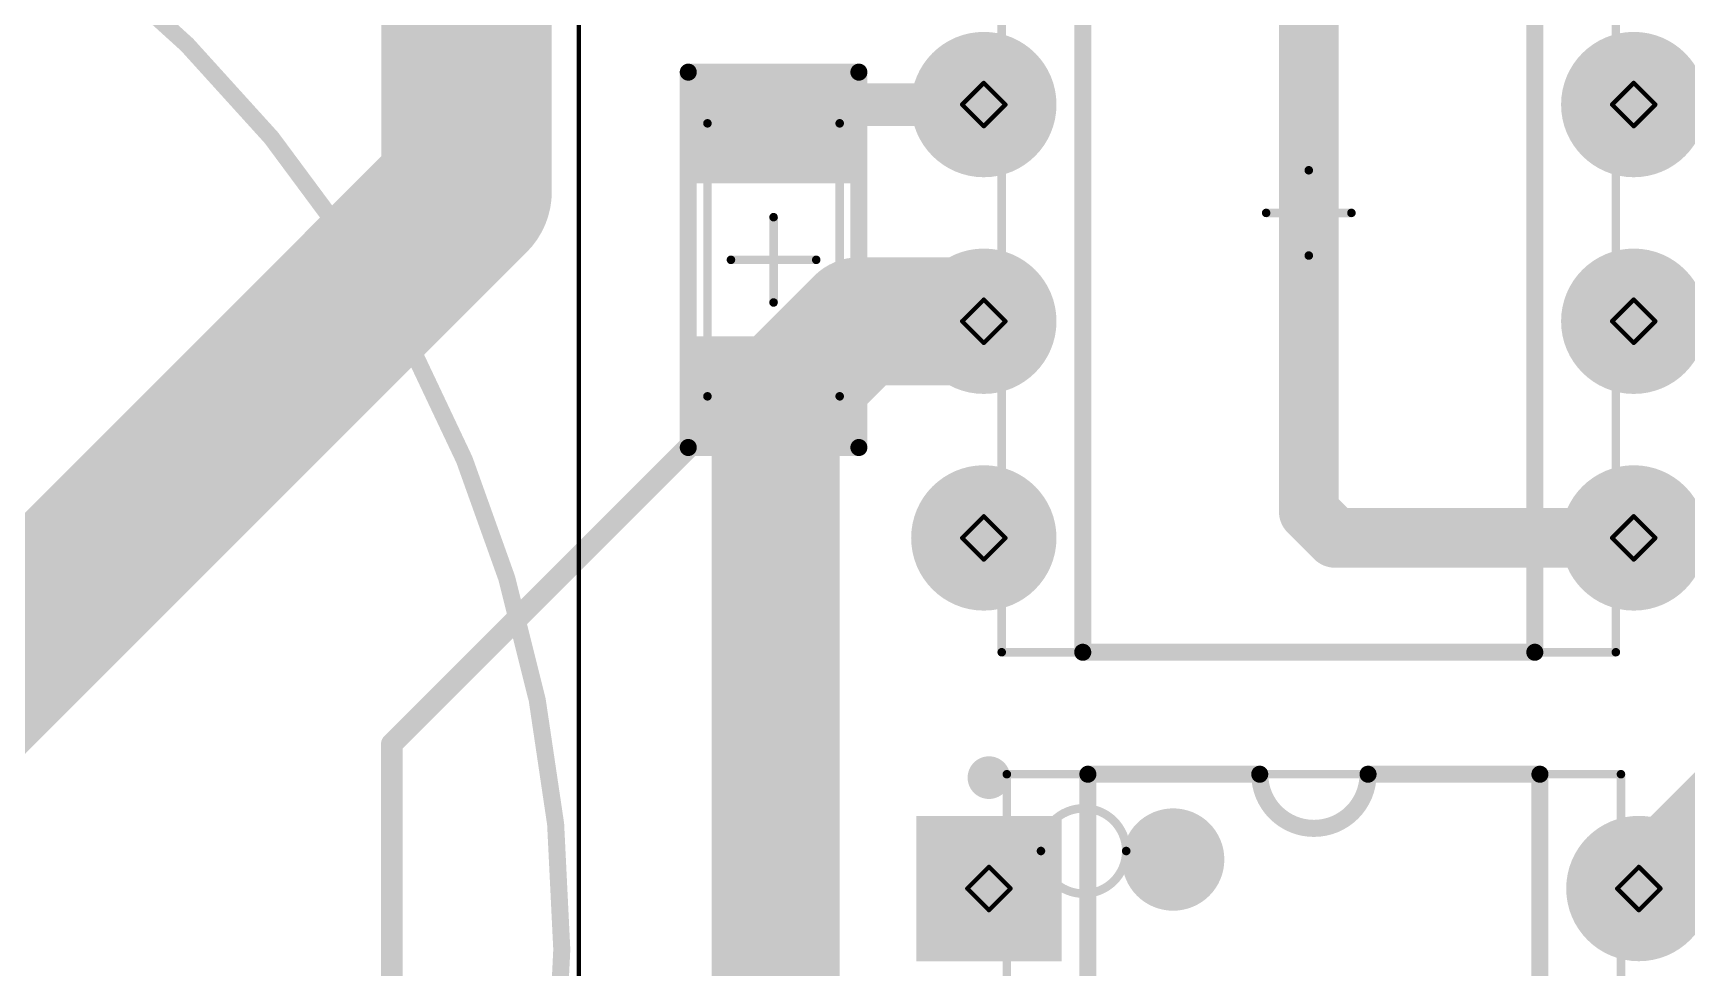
# Model space of a CAD drawing. Header units: millimetres. Extents: x 3219 to 51106, y -14166 to 2063.
# Drawn here: x 5592.27 to 5611.66, y 1807.26 to 1818.22 of the extents above; entities that cross this region are included whole.
import ezdxf

# ---------------------------------------------------------------- set-up
doc = ezdxf.new("R2010")
doc.units = ezdxf.units.MM
doc.layers.get('0').update_dxf_attribs({"lineweight": 53})
for name, color, linetype in [('Bottom Layer', 5, 'Continuous'), ('Bottom Solder', 6, 'Continuous'), ('Drill Drawing', 1, 'Continuous'), ('Mechanical 13', 56, 'Continuous'), ('Mechanical 15', 56, 'Continuous'), ('Multi-Layer', 9, 'Continuous'), ('Top Layer', 1, 'Continuous'), ('Top Overlay', 2, 'Continuous'), ('Top Paste', 8, 'Continuous'), ('Top Solder', 216, 'Continuous')]:
    doc.layers.add(name, color=color, linetype=linetype)

# ---------------------------------------------------------------- blocks, each defined once
blk = doc.blocks.new('1206_64')
at = {"layer": 'Top Layer'}
for points in [[(-2, -0.8), (-2, 0.8), (-1, 0.8), (-1, -0.8)], [(1, -0.8), (1, 0.8), (2, 0.8), (2, -0.8)]]:
    blk.add_hatch(color=1, dxfattribs=at).paths.add_polyline_path(points)
at = {"layer": 'Top Paste'}
for points in [[(-2, -0.8), (-2, 0.8), (-1, 0.8), (-1, -0.8)], [(1, -0.8), (1, 0.8), (2, 0.8), (2, -0.8)]]:
    blk.add_hatch(color=8, dxfattribs=at).paths.add_polyline_path(points)
at = {"layer": 'Top Solder'}
for points in [[(-2.102, -0.902), (-2.102, 0.902), (-0.898, 0.902), (-0.898, -0.902)], [(0.898, -0.902), (0.898, 0.902), (2.102, 0.902), (2.102, -0.902)]]:
    blk.add_hatch(color=216, dxfattribs=at).paths.add_polyline_path(points)
at = {"layer": 'Mechanical 13'}
for points in [[(-1.6, 0.775, 0.1, 0.1, 0), (-1.6, -0.775, 0.1, 0.1, 0)], [(-1.6, 0.775, 0.1, 0.1, 0), (1.6, 0.775, 0.1, 0.1, 0)], [(1.6, 0.775, 0.1, 0.1, 0), (1.6, -0.775, 0.1, 0.1, 0)], [(-1.6, -0.775, 0.1, 0.1, 0), (1.6, -0.775, 0.1, 0.1, 0)]]:
    blk.add_lwpolyline(points, format="xyseb", dxfattribs=at)
for points in [[(-1.625, 0.775, 0.05, 0.05, 1), (-1.575, 0.775, 0.05, 0.05, 1)], [(-1.625, 0.775, 0.05, 0.05, 1), (-1.575, 0.775, 0.05, 0.05, 1)], [(1.575, 0.775, 0.05, 0.05, 1), (1.625, 0.775, 0.05, 0.05, 1)], [(1.575, 0.775, 0.05, 0.05, 1), (1.625, 0.775, 0.05, 0.05, 1)], [(-1.625, -0.775, 0.05, 0.05, 1), (-1.575, -0.775, 0.05, 0.05, 1)], [(-1.625, -0.775, 0.05, 0.05, 1), (-1.575, -0.775, 0.05, 0.05, 1)], [(1.575, -0.775, 0.05, 0.05, 1), (1.625, -0.775, 0.05, 0.05, 1)], [(1.575, -0.775, 0.05, 0.05, 1), (1.625, -0.775, 0.05, 0.05, 1)]]:
    blk.add_lwpolyline(points, format="xyseb", close=True, dxfattribs=at)
at = {"layer": 'Mechanical 15'}
for points in [[(-2.2, 1, 0.1, 0.1, 0), (2.2, 1, 0.1, 0.1, 0)], [(-2.2, 1, 0.1, 0.1, 0), (-2.2, -1, 0.1, 0.1, 0)], [(2.2, 1, 0.1, 0.1, 0), (2.2, -1, 0.1, 0.1, 0)], [(0, 0.5, 0.1, 0.1, 0), (0, -0.5, 0.1, 0.1, 0)], [(-0.5, 0, 0.1, 0.1, 0), (0.5, 0, 0.1, 0.1, 0)], [(2.2, -1, 0.1, 0.1, 0), (-2.2, -1, 0.1, 0.1, 0)]]:
    blk.add_lwpolyline(points, format="xyseb", dxfattribs=at)
for points in [[(-2.225, 1, 0.05, 0.05, 1), (-2.175, 1, 0.05, 0.05, 1)], [(-2.225, 1, 0.05, 0.05, 1), (-2.175, 1, 0.05, 0.05, 1)], [(2.175, 1, 0.05, 0.05, 1), (2.225, 1, 0.05, 0.05, 1)], [(2.175, 1, 0.05, 0.05, 1), (2.225, 1, 0.05, 0.05, 1)], [(-0.025, 0.5, 0.05, 0.05, 1), (0.025, 0.5, 0.05, 0.05, 1)], [(-0.525, 0, 0.05, 0.05, 1), (-0.475, 0, 0.05, 0.05, 1)], [(0.475, 0, 0.05, 0.05, 1), (0.525, 0, 0.05, 0.05, 1)], [(-0.025, -0.5, 0.05, 0.05, 1), (0.025, -0.5, 0.05, 0.05, 1)], [(-2.225, -1, 0.05, 0.05, 1), (-2.175, -1, 0.05, 0.05, 1)], [(-2.225, -1, 0.05, 0.05, 1), (-2.175, -1, 0.05, 0.05, 1)], [(2.175, -1, 0.05, 0.05, 1), (2.225, -1, 0.05, 0.05, 1)], [(2.175, -1, 0.05, 0.05, 1), (2.225, -1, 0.05, 0.05, 1)]]:
    blk.add_lwpolyline(points, format="xyseb", close=True, dxfattribs=at)
at = {"layer": 'Top Overlay'}
for points in [[(-2.2, 1, 0.2, 0.2, 0), (-2.2, -1, 0.2, 0.2, 0)], [(-2.2, 1, 0.2, 0.2, 0), (2.2, 1, 0.2, 0.2, 0)], [(2.2, 1, 0.2, 0.2, 0), (2.2, -1, 0.2, 0.2, 0)], [(2.2, -1, 0.2, 0.2, 0), (-2.2, -1, 0.2, 0.2, 0)]]:
    blk.add_lwpolyline(points, format="xyseb", dxfattribs=at)
for points in [[(-2.25, 1, 0.1, 0.1, 1), (-2.15, 1, 0.1, 0.1, 1)], [(-2.25, 1, 0.1, 0.1, 1), (-2.15, 1, 0.1, 0.1, 1)], [(2.15, 1, 0.1, 0.1, 1), (2.25, 1, 0.1, 0.1, 1)], [(2.15, 1, 0.1, 0.1, 1), (2.25, 1, 0.1, 0.1, 1)], [(-2.25, -1, 0.1, 0.1, 1), (-2.15, -1, 0.1, 0.1, 1)], [(-2.25, -1, 0.1, 0.1, 1), (-2.15, -1, 0.1, 0.1, 1)], [(2.15, -1, 0.1, 0.1, 1), (2.25, -1, 0.1, 0.1, 1)], [(2.15, -1, 0.1, 0.1, 1), (2.25, -1, 0.1, 0.1, 1)]]:
    blk.add_lwpolyline(points, format="xyseb", close=True, dxfattribs=at)
blk = doc.blocks.new('8_DIP_80')
at = {"layer": 'Bottom Layer'}
blk.add_hatch(color=5, dxfattribs=at).paths.add_polyline_path([(-4.56, 4.56), (-3.06, 4.56), (-3.06, 3.06), (-4.56, 3.06)])
h = blk.add_hatch(color=5, dxfattribs=at)
edge = h.paths.add_edge_path()
edge.add_arc((3.81, 3.81), 0.75, 0, 360)
h = blk.add_hatch(color=5, dxfattribs=at)
edge = h.paths.add_edge_path()
edge.add_arc((-3.81, 1.27), 0.75, 0, 360)
h = blk.add_hatch(color=5, dxfattribs=at)
edge = h.paths.add_edge_path()
edge.add_arc((3.81, 1.27), 0.75, 0, 360)
h = blk.add_hatch(color=5, dxfattribs=at)
edge = h.paths.add_edge_path()
edge.add_arc((-3.81, -1.27), 0.75, 0, 360)
h = blk.add_hatch(color=5, dxfattribs=at)
edge = h.paths.add_edge_path()
edge.add_arc((3.81, -1.27), 0.75, 0, 360)
h = blk.add_hatch(color=5, dxfattribs=at)
edge = h.paths.add_edge_path()
edge.add_arc((-3.81, -3.81), 0.75, 0, 360)
h = blk.add_hatch(color=5, dxfattribs=at)
edge = h.paths.add_edge_path()
edge.add_arc((3.81, -3.81), 0.75, 0, 360)
at = {"layer": 'Bottom Solder'}
blk.add_hatch(color=6, dxfattribs=at).paths.add_polyline_path([(-4.662, 4.662), (-2.958, 4.662), (-2.958, 2.958), (-4.662, 2.958)])
h = blk.add_hatch(color=6, dxfattribs=at)
edge = h.paths.add_edge_path()
edge.add_arc((3.81, 3.81), 0.852, 0, 360)
h = blk.add_hatch(color=6, dxfattribs=at)
edge = h.paths.add_edge_path()
edge.add_arc((-3.81, 1.27), 0.852, 0, 360)
h = blk.add_hatch(color=6, dxfattribs=at)
edge = h.paths.add_edge_path()
edge.add_arc((3.81, 1.27), 0.852, 0, 360)
h = blk.add_hatch(color=6, dxfattribs=at)
edge = h.paths.add_edge_path()
edge.add_arc((-3.81, -1.27), 0.852, 0, 360)
h = blk.add_hatch(color=6, dxfattribs=at)
edge = h.paths.add_edge_path()
edge.add_arc((3.81, -1.27), 0.852, 0, 360)
h = blk.add_hatch(color=6, dxfattribs=at)
edge = h.paths.add_edge_path()
edge.add_arc((-3.81, -3.81), 0.852, 0, 360)
h = blk.add_hatch(color=6, dxfattribs=at)
edge = h.paths.add_edge_path()
edge.add_arc((3.81, -3.81), 0.852, 0, 360)
at = {"layer": 'Multi-Layer'}
blk.add_hatch(color=9, dxfattribs=at).paths.add_polyline_path([(-4.56, 4.56), (-3.06, 4.56), (-3.06, 3.06), (-4.56, 3.06)])
h = blk.add_hatch(color=9, dxfattribs=at)
edge = h.paths.add_edge_path()
edge.add_arc((3.81, 3.81), 0.75, 0, 360)
h = blk.add_hatch(color=9, dxfattribs=at)
edge = h.paths.add_edge_path()
edge.add_arc((-3.81, 1.27), 0.75, 0, 360)
h = blk.add_hatch(color=9, dxfattribs=at)
edge = h.paths.add_edge_path()
edge.add_arc((3.81, 1.27), 0.75, 0, 360)
h = blk.add_hatch(color=9, dxfattribs=at)
edge = h.paths.add_edge_path()
edge.add_arc((-3.81, -1.27), 0.75, 0, 360)
h = blk.add_hatch(color=9, dxfattribs=at)
edge = h.paths.add_edge_path()
edge.add_arc((3.81, -1.27), 0.75, 0, 360)
h = blk.add_hatch(color=9, dxfattribs=at)
edge = h.paths.add_edge_path()
edge.add_arc((-3.81, -3.81), 0.75, 0, 360)
h = blk.add_hatch(color=9, dxfattribs=at)
edge = h.paths.add_edge_path()
edge.add_arc((3.81, -3.81), 0.75, 0, 360)
at = {"layer": 'Top Layer'}
blk.add_hatch(color=1, dxfattribs=at).paths.add_polyline_path([(-4.56, 4.56), (-3.06, 4.56), (-3.06, 3.06), (-4.56, 3.06)])
h = blk.add_hatch(color=1, dxfattribs=at)
edge = h.paths.add_edge_path()
edge.add_arc((3.81, 3.81), 0.75, 0, 360)
h = blk.add_hatch(color=1, dxfattribs=at)
edge = h.paths.add_edge_path()
edge.add_arc((-3.81, 1.27), 0.75, 0, 360)
h = blk.add_hatch(color=1, dxfattribs=at)
edge = h.paths.add_edge_path()
edge.add_arc((3.81, 1.27), 0.75, 0, 360)
h = blk.add_hatch(color=1, dxfattribs=at)
edge = h.paths.add_edge_path()
edge.add_arc((-3.81, -1.27), 0.75, 0, 360)
h = blk.add_hatch(color=1, dxfattribs=at)
edge = h.paths.add_edge_path()
edge.add_arc((3.81, -1.27), 0.75, 0, 360)
h = blk.add_hatch(color=1, dxfattribs=at)
edge = h.paths.add_edge_path()
edge.add_arc((-3.81, -3.81), 0.75, 0, 360)
h = blk.add_hatch(color=1, dxfattribs=at)
edge = h.paths.add_edge_path()
edge.add_arc((3.81, -3.81), 0.75, 0, 360)
at = {"layer": 'Top Solder'}
blk.add_hatch(color=216, dxfattribs=at).paths.add_polyline_path([(-4.662, 4.662), (-2.958, 4.662), (-2.958, 2.958), (-4.662, 2.958)])
h = blk.add_hatch(color=216, dxfattribs=at)
edge = h.paths.add_edge_path()
edge.add_arc((3.81, 3.81), 0.852, 0, 360)
h = blk.add_hatch(color=216, dxfattribs=at)
edge = h.paths.add_edge_path()
edge.add_arc((-3.81, 1.27), 0.852, 0, 360)
h = blk.add_hatch(color=216, dxfattribs=at)
edge = h.paths.add_edge_path()
edge.add_arc((3.81, 1.27), 0.852, 0, 360)
h = blk.add_hatch(color=216, dxfattribs=at)
edge = h.paths.add_edge_path()
edge.add_arc((-3.81, -1.27), 0.852, 0, 360)
h = blk.add_hatch(color=216, dxfattribs=at)
edge = h.paths.add_edge_path()
edge.add_arc((3.81, -1.27), 0.852, 0, 360)
h = blk.add_hatch(color=216, dxfattribs=at)
edge = h.paths.add_edge_path()
edge.add_arc((-3.81, -3.81), 0.852, 0, 360)
h = blk.add_hatch(color=216, dxfattribs=at)
edge = h.paths.add_edge_path()
edge.add_arc((3.81, -3.81), 0.852, 0, 360)
at = {"layer": 'Mechanical 13'}
for points in [[(-3.6, 5.15, 0.1, 0.1, 0), (3.6, 5.15, 0.1, 0.1, 0)], [(-3.6, 5.15, 0.1, 0.1, 0), (-3.6, -5.15, 0.1, 0.1, 0)], [(3.6, -5.15, 0.1, 0.1, 0), (3.6, 5.15, 0.1, 0.1, 0)], [(-3.6, -5.15, 0.1, 0.1, 0), (3.6, -5.15, 0.1, 0.1, 0)]]:
    blk.add_lwpolyline(points, format="xyseb", dxfattribs=at)
for points in [[(-3.625, 5.15, 0.05, 0.05, 1), (-3.575, 5.15, 0.05, 0.05, 1)], [(-3.625, 5.15, 0.05, 0.05, 1), (-3.575, 5.15, 0.05, 0.05, 1)], [(3.575, 5.15, 0.05, 0.05, 1), (3.625, 5.15, 0.05, 0.05, 1)], [(3.575, 5.15, 0.05, 0.05, 1), (3.625, 5.15, 0.05, 0.05, 1)], [(-2.2, 4.25, 0.1, 0.1, 1), (-3.2, 4.25, 0.1, 0.1, 1)], [(-3.225, 4.25, 0.05, 0.05, 1), (-3.175, 4.25, 0.05, 0.05, 1)], [(-2.225, 4.25, 0.05, 0.05, 1), (-2.175, 4.25, 0.05, 0.05, 1)], [(-3.625, -5.15, 0.05, 0.05, 1), (-3.575, -5.15, 0.05, 0.05, 1)], [(-3.625, -5.15, 0.05, 0.05, 1), (-3.575, -5.15, 0.05, 0.05, 1)], [(3.575, -5.15, 0.05, 0.05, 1), (3.625, -5.15, 0.05, 0.05, 1)], [(3.575, -5.15, 0.05, 0.05, 1), (3.625, -5.15, 0.05, 0.05, 1)]]:
    blk.add_lwpolyline(points, format="xyseb", close=True, dxfattribs=at)
at = {"layer": 'Mechanical 15'}
for points in [[(0, 0.5, 0.1, 0.1, 0), (0, -0.5, 0.1, 0.1, 0)], [(-0.5, 0, 0.1, 0.1, 0), (0.5, 0, 0.1, 0.1, 0)]]:
    blk.add_lwpolyline(points, format="xyseb", dxfattribs=at)
for points in [[(-0.025, 0.5, 0.05, 0.05, 1), (0.025, 0.5, 0.05, 0.05, 1)], [(-0.525, 0, 0.05, 0.05, 1), (-0.475, 0, 0.05, 0.05, 1)], [(0.475, 0, 0.05, 0.05, 1), (0.525, 0, 0.05, 0.05, 1)], [(-0.025, -0.5, 0.05, 0.05, 1), (0.025, -0.5, 0.05, 0.05, 1)]]:
    blk.add_lwpolyline(points, format="xyseb", close=True, dxfattribs=at)
at = {"layer": 'Top Overlay'}
for points in [[(-3.685, 5.11, 0.25, 0.25, 1), (-3.935, 5.11, 0.25, 0.25, 1)], [(-2.7, 5.15, 0.1, 0.1, 1), (-2.6, 5.15, 0.1, 0.1, 1)], [(-2.7, 5.15, 0.1, 0.1, 1), (-2.6, 5.15, 0.1, 0.1, 1)], [(-0.685, 5.15, 0.1, 0.1, 1), (-0.585, 5.15, 0.1, 0.1, 1)], [(-0.685, 5.15, 0.1, 0.1, 1), (-0.585, 5.15, 0.1, 0.1, 1)], [(0.585, 5.15, 0.1, 0.1, 1), (0.685, 5.15, 0.1, 0.1, 1)], [(0.585, 5.15, 0.1, 0.1, 1), (0.685, 5.15, 0.1, 0.1, 1)], [(2.6, 5.15, 0.1, 0.1, 1), (2.7, 5.15, 0.1, 0.1, 1)], [(2.6, 5.15, 0.1, 0.1, 1), (2.7, 5.15, 0.1, 0.1, 1)], [(-3.997, 5.11, 0.125, 0.125, 1), (-3.872, 5.11, 0.125, 0.125, 1)], [(-3.747, 5.11, 0.125, 0.125, 1), (-3.622, 5.11, 0.125, 0.125, 1)], [(-1.35, 4.15, 0.6, 0.6, 1), (-1.95, 4.15, 0.6, 0.6, 1)], [(-2.1, 4.15, 0.3, 0.3, 1), (-1.8, 4.15, 0.3, 0.3, 1)], [(-1.5, 4.15, 0.3, 0.3, 1), (-1.2, 4.15, 0.3, 0.3, 1)], [(-2.7, -5.15, 0.1, 0.1, 1), (-2.6, -5.15, 0.1, 0.1, 1)], [(-2.7, -5.15, 0.1, 0.1, 1), (-2.6, -5.15, 0.1, 0.1, 1)], [(2.6, -5.15, 0.1, 0.1, 1), (2.7, -5.15, 0.1, 0.1, 1)], [(2.6, -5.15, 0.1, 0.1, 1), (2.7, -5.15, 0.1, 0.1, 1)]]:
    blk.add_lwpolyline(points, format="xyseb", close=True, dxfattribs=at)
for points in [[(-2.65, 5.15, 0.2, 0.2, 0), (-0.635, 5.15, 0.2, 0.2, 0)], [(-2.65, -5.15, 0.2, 0.2, 0), (-2.65, 5.15, 0.2, 0.2, 0)], [(0.635, 5.15, 0.2, 0.2, -1), (-0.635, 5.15, 0.2, 0.2, 0)], [(0.635, 5.15, 0.2, 0.2, 0), (2.65, 5.15, 0.2, 0.2, 0)], [(2.65, -5.15, 0.2, 0.2, 0), (2.65, 5.15, 0.2, 0.2, 0)], [(-2.65, -5.15, 0.2, 0.2, 0), (2.65, -5.15, 0.2, 0.2, 0)]]:
    blk.add_lwpolyline(points, format="xyseb", dxfattribs=at)
blk = doc.blocks.new('8_DIP_81')
at = {"layer": 'Bottom Layer'}
blk.add_hatch(color=5, dxfattribs=at).paths.add_polyline_path([(-4.56, 4.56), (-3.06, 4.56), (-3.06, 3.06), (-4.56, 3.06)])
h = blk.add_hatch(color=5, dxfattribs=at)
edge = h.paths.add_edge_path()
edge.add_arc((3.81, 3.81), 0.75, 0, 360)
h = blk.add_hatch(color=5, dxfattribs=at)
edge = h.paths.add_edge_path()
edge.add_arc((-3.81, 1.27), 0.75, 0, 360)
h = blk.add_hatch(color=5, dxfattribs=at)
edge = h.paths.add_edge_path()
edge.add_arc((3.81, 1.27), 0.75, 0, 360)
h = blk.add_hatch(color=5, dxfattribs=at)
edge = h.paths.add_edge_path()
edge.add_arc((-3.81, -1.27), 0.75, 0, 360)
h = blk.add_hatch(color=5, dxfattribs=at)
edge = h.paths.add_edge_path()
edge.add_arc((3.81, -1.27), 0.75, 0, 360)
h = blk.add_hatch(color=5, dxfattribs=at)
edge = h.paths.add_edge_path()
edge.add_arc((-3.81, -3.81), 0.75, 0, 360)
h = blk.add_hatch(color=5, dxfattribs=at)
edge = h.paths.add_edge_path()
edge.add_arc((3.81, -3.81), 0.75, 0, 360)
at = {"layer": 'Bottom Solder'}
blk.add_hatch(color=6, dxfattribs=at).paths.add_polyline_path([(-4.662, 4.662), (-2.958, 4.662), (-2.958, 2.958), (-4.662, 2.958)])
h = blk.add_hatch(color=6, dxfattribs=at)
edge = h.paths.add_edge_path()
edge.add_arc((3.81, 3.81), 0.852, 0, 360)
h = blk.add_hatch(color=6, dxfattribs=at)
edge = h.paths.add_edge_path()
edge.add_arc((-3.81, 1.27), 0.852, 0, 360)
h = blk.add_hatch(color=6, dxfattribs=at)
edge = h.paths.add_edge_path()
edge.add_arc((3.81, 1.27), 0.852, 0, 360)
h = blk.add_hatch(color=6, dxfattribs=at)
edge = h.paths.add_edge_path()
edge.add_arc((-3.81, -1.27), 0.852, 0, 360)
h = blk.add_hatch(color=6, dxfattribs=at)
edge = h.paths.add_edge_path()
edge.add_arc((3.81, -1.27), 0.852, 0, 360)
h = blk.add_hatch(color=6, dxfattribs=at)
edge = h.paths.add_edge_path()
edge.add_arc((-3.81, -3.81), 0.852, 0, 360)
h = blk.add_hatch(color=6, dxfattribs=at)
edge = h.paths.add_edge_path()
edge.add_arc((3.81, -3.81), 0.852, 0, 360)
at = {"layer": 'Multi-Layer'}
blk.add_hatch(color=9, dxfattribs=at).paths.add_polyline_path([(-4.56, 4.56), (-3.06, 4.56), (-3.06, 3.06), (-4.56, 3.06)])
h = blk.add_hatch(color=9, dxfattribs=at)
edge = h.paths.add_edge_path()
edge.add_arc((3.81, 3.81), 0.75, 0, 360)
h = blk.add_hatch(color=9, dxfattribs=at)
edge = h.paths.add_edge_path()
edge.add_arc((-3.81, 1.27), 0.75, 0, 360)
h = blk.add_hatch(color=9, dxfattribs=at)
edge = h.paths.add_edge_path()
edge.add_arc((3.81, 1.27), 0.75, 0, 360)
h = blk.add_hatch(color=9, dxfattribs=at)
edge = h.paths.add_edge_path()
edge.add_arc((-3.81, -1.27), 0.75, 0, 360)
h = blk.add_hatch(color=9, dxfattribs=at)
edge = h.paths.add_edge_path()
edge.add_arc((3.81, -1.27), 0.75, 0, 360)
h = blk.add_hatch(color=9, dxfattribs=at)
edge = h.paths.add_edge_path()
edge.add_arc((-3.81, -3.81), 0.75, 0, 360)
h = blk.add_hatch(color=9, dxfattribs=at)
edge = h.paths.add_edge_path()
edge.add_arc((3.81, -3.81), 0.75, 0, 360)
at = {"layer": 'Top Layer'}
blk.add_hatch(color=1, dxfattribs=at).paths.add_polyline_path([(-4.56, 4.56), (-3.06, 4.56), (-3.06, 3.06), (-4.56, 3.06)])
h = blk.add_hatch(color=1, dxfattribs=at)
edge = h.paths.add_edge_path()
edge.add_arc((3.81, 3.81), 0.75, 0, 360)
h = blk.add_hatch(color=1, dxfattribs=at)
edge = h.paths.add_edge_path()
edge.add_arc((-3.81, 1.27), 0.75, 0, 360)
h = blk.add_hatch(color=1, dxfattribs=at)
edge = h.paths.add_edge_path()
edge.add_arc((3.81, 1.27), 0.75, 0, 360)
h = blk.add_hatch(color=1, dxfattribs=at)
edge = h.paths.add_edge_path()
edge.add_arc((-3.81, -1.27), 0.75, 0, 360)
h = blk.add_hatch(color=1, dxfattribs=at)
edge = h.paths.add_edge_path()
edge.add_arc((3.81, -1.27), 0.75, 0, 360)
h = blk.add_hatch(color=1, dxfattribs=at)
edge = h.paths.add_edge_path()
edge.add_arc((-3.81, -3.81), 0.75, 0, 360)
h = blk.add_hatch(color=1, dxfattribs=at)
edge = h.paths.add_edge_path()
edge.add_arc((3.81, -3.81), 0.75, 0, 360)
at = {"layer": 'Top Solder'}
blk.add_hatch(color=216, dxfattribs=at).paths.add_polyline_path([(-4.662, 4.662), (-2.958, 4.662), (-2.958, 2.958), (-4.662, 2.958)])
h = blk.add_hatch(color=216, dxfattribs=at)
edge = h.paths.add_edge_path()
edge.add_arc((3.81, 3.81), 0.852, 0, 360)
h = blk.add_hatch(color=216, dxfattribs=at)
edge = h.paths.add_edge_path()
edge.add_arc((-3.81, 1.27), 0.852, 0, 360)
h = blk.add_hatch(color=216, dxfattribs=at)
edge = h.paths.add_edge_path()
edge.add_arc((3.81, 1.27), 0.852, 0, 360)
h = blk.add_hatch(color=216, dxfattribs=at)
edge = h.paths.add_edge_path()
edge.add_arc((-3.81, -1.27), 0.852, 0, 360)
h = blk.add_hatch(color=216, dxfattribs=at)
edge = h.paths.add_edge_path()
edge.add_arc((3.81, -1.27), 0.852, 0, 360)
h = blk.add_hatch(color=216, dxfattribs=at)
edge = h.paths.add_edge_path()
edge.add_arc((-3.81, -3.81), 0.852, 0, 360)
h = blk.add_hatch(color=216, dxfattribs=at)
edge = h.paths.add_edge_path()
edge.add_arc((3.81, -3.81), 0.852, 0, 360)
at = {"layer": 'Mechanical 13'}
for points in [[(-3.6, -5.15, 0.1, 0.1, 0), (-3.6, 5.15, 0.1, 0.1, 0)], [(-3.6, 5.15, 0.1, 0.1, 0), (3.6, 5.15, 0.1, 0.1, 0)], [(3.6, -5.15, 0.1, 0.1, 0), (3.6, 5.15, 0.1, 0.1, 0)], [(-3.6, -5.15, 0.1, 0.1, 0), (3.6, -5.15, 0.1, 0.1, 0)]]:
    blk.add_lwpolyline(points, format="xyseb", dxfattribs=at)
for points in [[(-3.625, 5.15, 0.05, 0.05, 1), (-3.575, 5.15, 0.05, 0.05, 1)], [(-3.625, 5.15, 0.05, 0.05, 1), (-3.575, 5.15, 0.05, 0.05, 1)], [(3.575, 5.15, 0.05, 0.05, 1), (3.625, 5.15, 0.05, 0.05, 1)], [(3.575, 5.15, 0.05, 0.05, 1), (3.625, 5.15, 0.05, 0.05, 1)], [(-2.2, 4.25, 0.1, 0.1, 1), (-3.2, 4.25, 0.1, 0.1, 1)], [(-3.225, 4.25, 0.05, 0.05, 1), (-3.175, 4.25, 0.05, 0.05, 1)], [(-2.225, 4.25, 0.05, 0.05, 1), (-2.175, 4.25, 0.05, 0.05, 1)], [(-3.625, -5.15, 0.05, 0.05, 1), (-3.575, -5.15, 0.05, 0.05, 1)], [(-3.625, -5.15, 0.05, 0.05, 1), (-3.575, -5.15, 0.05, 0.05, 1)], [(3.575, -5.15, 0.05, 0.05, 1), (3.625, -5.15, 0.05, 0.05, 1)], [(3.575, -5.15, 0.05, 0.05, 1), (3.625, -5.15, 0.05, 0.05, 1)]]:
    blk.add_lwpolyline(points, format="xyseb", close=True, dxfattribs=at)
at = {"layer": 'Mechanical 15'}
for points in [[(0, -0.5, 0.1, 0.1, 0), (0, 0.5, 0.1, 0.1, 0)], [(-0.5, 0, 0.1, 0.1, 0), (0.5, 0, 0.1, 0.1, 0)]]:
    blk.add_lwpolyline(points, format="xyseb", dxfattribs=at)
for points in [[(-0.025, 0.5, 0.05, 0.05, 1), (0.025, 0.5, 0.05, 0.05, 1)], [(-0.525, 0, 0.05, 0.05, 1), (-0.475, 0, 0.05, 0.05, 1)], [(0.475, 0, 0.05, 0.05, 1), (0.525, 0, 0.05, 0.05, 1)], [(-0.025, -0.5, 0.05, 0.05, 1), (0.025, -0.5, 0.05, 0.05, 1)]]:
    blk.add_lwpolyline(points, format="xyseb", close=True, dxfattribs=at)
at = {"layer": 'Top Overlay'}
for points in [[(-3.685, 5.11, 0.25, 0.25, 1), (-3.935, 5.11, 0.25, 0.25, 1)], [(-2.7, 5.15, 0.1, 0.1, 1), (-2.6, 5.15, 0.1, 0.1, 1)], [(-2.7, 5.15, 0.1, 0.1, 1), (-2.6, 5.15, 0.1, 0.1, 1)], [(-0.685, 5.15, 0.1, 0.1, 1), (-0.585, 5.15, 0.1, 0.1, 1)], [(-0.685, 5.15, 0.1, 0.1, 1), (-0.585, 5.15, 0.1, 0.1, 1)], [(0.585, 5.15, 0.1, 0.1, 1), (0.685, 5.15, 0.1, 0.1, 1)], [(0.585, 5.15, 0.1, 0.1, 1), (0.685, 5.15, 0.1, 0.1, 1)], [(2.6, 5.15, 0.1, 0.1, 1), (2.7, 5.15, 0.1, 0.1, 1)], [(2.6, 5.15, 0.1, 0.1, 1), (2.7, 5.15, 0.1, 0.1, 1)], [(-3.998, 5.11, 0.125, 0.125, 1), (-3.873, 5.11, 0.125, 0.125, 1)], [(-3.747, 5.11, 0.125, 0.125, 1), (-3.622, 5.11, 0.125, 0.125, 1)], [(-1.35, 4.15, 0.6, 0.6, 1), (-1.95, 4.15, 0.6, 0.6, 1)], [(-2.1, 4.15, 0.3, 0.3, 1), (-1.8, 4.15, 0.3, 0.3, 1)], [(-1.5, 4.15, 0.3, 0.3, 1), (-1.2, 4.15, 0.3, 0.3, 1)], [(-2.7, -5.15, 0.1, 0.1, 1), (-2.6, -5.15, 0.1, 0.1, 1)], [(-2.7, -5.15, 0.1, 0.1, 1), (-2.6, -5.15, 0.1, 0.1, 1)], [(2.6, -5.15, 0.1, 0.1, 1), (2.7, -5.15, 0.1, 0.1, 1)], [(2.6, -5.15, 0.1, 0.1, 1), (2.7, -5.15, 0.1, 0.1, 1)]]:
    blk.add_lwpolyline(points, format="xyseb", close=True, dxfattribs=at)
for points in [[(-2.65, -5.15, 0.2, 0.2, 0), (-2.65, 5.15, 0.2, 0.2, 0)], [(-2.65, 5.15, 0.2, 0.2, 0), (-0.635, 5.15, 0.2, 0.2, 0)], [(0.635, 5.15, 0.2, 0.2, -1), (-0.635, 5.15, 0.2, 0.2, 0)], [(0.635, 5.15, 0.2, 0.2, 0), (2.65, 5.15, 0.2, 0.2, 0)], [(2.65, -5.15, 0.2, 0.2, 0), (2.65, 5.15, 0.2, 0.2, 0)], [(-2.65, -5.15, 0.2, 0.2, 0), (2.65, -5.15, 0.2, 0.2, 0)]]:
    blk.add_lwpolyline(points, format="xyseb", dxfattribs=at)
blk = doc.blocks.new('CAP_TH_ALUM_ELEC_D30_00___S10_00___H30_00___122')
at = {"layer": 'Mechanical 13'}
blk.add_lwpolyline([(15, 0, 0.1, 0.1, 1), (-15, 0, 0.1, 0.1, 1)], format="xyseb", close=True, dxfattribs=at)
at = {"layer": 'Mechanical 15'}
blk.add_lwpolyline([(-15.2, -15.2, 0.05, 0.05, 0), (15.2, -15.2, 0.05, 0.05, 0)], format="xyseb", dxfattribs=at)
at = {"layer": 'Top Overlay'}
blk.add_lwpolyline([(15, 0, 0.2, 0.2, 1), (-15, 0, 0.2, 0.2, 1)], format="xyseb", close=True, dxfattribs=at)

msp = doc.modelspace()

# ---------------------------------------------------------------- linework, layer by layer
at = {"layer": 'Bottom Layer'}
for points in [[(5597.354, 1816.356, 2, 2, 0), (5597.354, 1824.679, 2, 2, 0)], [(5583.471, 1802.473, 2, 2, 0), (5597.354, 1816.356, 2, 2, 0)], [(5600.979, 1813.858, 1.5, 1.5, 0), (5601.959, 1814.838, 1.5, 1.5, 0)], [(5601.959, 1814.838, 1.5, 1.5, 0), (5603.419, 1814.838, 1.5, 1.5, 0)], [(5600.979, 1803.987, 1.5, 1.5, 0), (5600.979, 1813.858, 1.5, 1.5, 0)], [(5611.099, 1808.188, 1, 1, 0), (5614.769, 1811.858, 1, 1, 0)]]:
    msp.add_lwpolyline(points, format="xyseb", dxfattribs=at)
for points in [[(5596.854, 1816.356, 1, 1, 1), (5597.854, 1816.356, 1, 1, 1)], [(5596.854, 1816.356, 1, 1, 1), (5597.854, 1816.356, 1, 1, 1)], [(5601.584, 1814.838, 0.75, 0.75, 1), (5602.334, 1814.838, 0.75, 0.75, 1)], [(5601.584, 1814.838, 0.75, 0.75, 1), (5602.334, 1814.838, 0.75, 0.75, 1)], [(5603.044, 1814.838, 0.75, 0.75, 1), (5603.794, 1814.838, 0.75, 0.75, 1)], [(5600.604, 1813.858, 0.75, 0.75, 1), (5601.354, 1813.858, 0.75, 0.75, 1)], [(5600.604, 1813.858, 0.75, 0.75, 1), (5601.354, 1813.858, 0.75, 0.75, 1)], [(5610.849, 1808.188, 0.5, 0.5, 1), (5611.349, 1808.188, 0.5, 0.5, 1)]]:
    msp.add_lwpolyline(points, format="xyseb", close=True, dxfattribs=at)
at = {"layer": 'Drill Drawing'}
for points in [[(5603.165, 1817.378, 0.0508, 0.0508, 0), (5603.419, 1817.632, 0.0508, 0.0508, 0)], [(5603.419, 1817.632, 0.0508, 0.0508, 0), (5603.673, 1817.378, 0.0508, 0.0508, 0)], [(5610.785, 1817.378, 0.0508, 0.0508, 0), (5611.039, 1817.632, 0.0508, 0.0508, 0)], [(5611.039, 1817.632, 0.0508, 0.0508, 0), (5611.293, 1817.378, 0.0508, 0.0508, 0)], [(5603.165, 1817.378, 0.0508, 0.0508, 0), (5603.419, 1817.124, 0.0508, 0.0508, 0)], [(5603.419, 1817.124, 0.0508, 0.0508, 0), (5603.673, 1817.378, 0.0508, 0.0508, 0)], [(5610.785, 1817.378, 0.0508, 0.0508, 0), (5611.039, 1817.124, 0.0508, 0.0508, 0)], [(5611.039, 1817.124, 0.0508, 0.0508, 0), (5611.293, 1817.378, 0.0508, 0.0508, 0)], [(5603.165, 1814.838, 0.0508, 0.0508, 0), (5603.419, 1815.092, 0.0508, 0.0508, 0)], [(5603.419, 1815.092, 0.0508, 0.0508, 0), (5603.673, 1814.838, 0.0508, 0.0508, 0)], [(5610.785, 1814.838, 0.0508, 0.0508, 0), (5611.039, 1815.092, 0.0508, 0.0508, 0)], [(5611.039, 1815.092, 0.0508, 0.0508, 0), (5611.293, 1814.838, 0.0508, 0.0508, 0)], [(5603.165, 1814.838, 0.0508, 0.0508, 0), (5603.419, 1814.584, 0.0508, 0.0508, 0)], [(5603.419, 1814.584, 0.0508, 0.0508, 0), (5603.673, 1814.838, 0.0508, 0.0508, 0)], [(5610.785, 1814.838, 0.0508, 0.0508, 0), (5611.039, 1814.584, 0.0508, 0.0508, 0)], [(5611.039, 1814.584, 0.0508, 0.0508, 0), (5611.293, 1814.838, 0.0508, 0.0508, 0)], [(5603.165, 1812.298, 0.0508, 0.0508, 0), (5603.419, 1812.552, 0.0508, 0.0508, 0)], [(5603.419, 1812.552, 0.0508, 0.0508, 0), (5603.673, 1812.298, 0.0508, 0.0508, 0)], [(5610.785, 1812.298, 0.0508, 0.0508, 0), (5611.039, 1812.552, 0.0508, 0.0508, 0)], [(5611.039, 1812.552, 0.0508, 0.0508, 0), (5611.293, 1812.298, 0.0508, 0.0508, 0)], [(5603.165, 1812.298, 0.0508, 0.0508, 0), (5603.419, 1812.044, 0.0508, 0.0508, 0)], [(5603.419, 1812.044, 0.0508, 0.0508, 0), (5603.673, 1812.298, 0.0508, 0.0508, 0)], [(5610.785, 1812.298, 0.0508, 0.0508, 0), (5611.039, 1812.044, 0.0508, 0.0508, 0)], [(5611.039, 1812.044, 0.0508, 0.0508, 0), (5611.293, 1812.298, 0.0508, 0.0508, 0)], [(5603.225, 1808.188, 0.0508, 0.0508, 0), (5603.479, 1808.442, 0.0508, 0.0508, 0)], [(5603.479, 1808.442, 0.0508, 0.0508, 0), (5603.733, 1808.188, 0.0508, 0.0508, 0)], [(5610.845, 1808.188, 0.0508, 0.0508, 0), (5611.099, 1808.442, 0.0508, 0.0508, 0)], [(5611.099, 1808.442, 0.0508, 0.0508, 0), (5611.353, 1808.188, 0.0508, 0.0508, 0)], [(5603.225, 1808.188, 0.0508, 0.0508, 0), (5603.479, 1807.934, 0.0508, 0.0508, 0)], [(5603.479, 1807.934, 0.0508, 0.0508, 0), (5603.733, 1808.188, 0.0508, 0.0508, 0)], [(5610.845, 1808.188, 0.0508, 0.0508, 0), (5611.099, 1807.934, 0.0508, 0.0508, 0)], [(5611.099, 1807.934, 0.0508, 0.0508, 0), (5611.353, 1808.188, 0.0508, 0.0508, 0)]]:
    msp.add_lwpolyline(points, format="xyseb", dxfattribs=at)
for points in [[(5603.406, 1817.632, 0.0254, 0.0254, 1), (5603.431, 1817.632, 0.0254, 0.0254, 1)], [(5603.406, 1817.632, 0.0254, 0.0254, 1), (5603.431, 1817.632, 0.0254, 0.0254, 1)], [(5611.026, 1817.632, 0.0254, 0.0254, 1), (5611.051, 1817.632, 0.0254, 0.0254, 1)], [(5611.026, 1817.632, 0.0254, 0.0254, 1), (5611.051, 1817.632, 0.0254, 0.0254, 1)], [(5603.152, 1817.378, 0.0254, 0.0254, 1), (5603.177, 1817.378, 0.0254, 0.0254, 1)], [(5603.152, 1817.378, 0.0254, 0.0254, 1), (5603.177, 1817.378, 0.0254, 0.0254, 1)], [(5603.66, 1817.378, 0.0254, 0.0254, 1), (5603.685, 1817.378, 0.0254, 0.0254, 1)], [(5603.66, 1817.378, 0.0254, 0.0254, 1), (5603.685, 1817.378, 0.0254, 0.0254, 1)], [(5610.772, 1817.378, 0.0254, 0.0254, 1), (5610.797, 1817.378, 0.0254, 0.0254, 1)], [(5610.772, 1817.378, 0.0254, 0.0254, 1), (5610.797, 1817.378, 0.0254, 0.0254, 1)], [(5611.28, 1817.378, 0.0254, 0.0254, 1), (5611.305, 1817.378, 0.0254, 0.0254, 1)], [(5611.28, 1817.378, 0.0254, 0.0254, 1), (5611.305, 1817.378, 0.0254, 0.0254, 1)], [(5603.406, 1817.124, 0.0254, 0.0254, 1), (5603.431, 1817.124, 0.0254, 0.0254, 1)], [(5603.406, 1817.124, 0.0254, 0.0254, 1), (5603.431, 1817.124, 0.0254, 0.0254, 1)], [(5611.026, 1817.124, 0.0254, 0.0254, 1), (5611.051, 1817.124, 0.0254, 0.0254, 1)], [(5611.026, 1817.124, 0.0254, 0.0254, 1), (5611.051, 1817.124, 0.0254, 0.0254, 1)], [(5603.406, 1815.092, 0.0254, 0.0254, 1), (5603.431, 1815.092, 0.0254, 0.0254, 1)], [(5603.406, 1815.092, 0.0254, 0.0254, 1), (5603.431, 1815.092, 0.0254, 0.0254, 1)], [(5611.026, 1815.092, 0.0254, 0.0254, 1), (5611.051, 1815.092, 0.0254, 0.0254, 1)], [(5611.026, 1815.092, 0.0254, 0.0254, 1), (5611.051, 1815.092, 0.0254, 0.0254, 1)], [(5603.152, 1814.838, 0.0254, 0.0254, 1), (5603.177, 1814.838, 0.0254, 0.0254, 1)], [(5603.152, 1814.838, 0.0254, 0.0254, 1), (5603.177, 1814.838, 0.0254, 0.0254, 1)], [(5603.66, 1814.838, 0.0254, 0.0254, 1), (5603.685, 1814.838, 0.0254, 0.0254, 1)], [(5603.66, 1814.838, 0.0254, 0.0254, 1), (5603.685, 1814.838, 0.0254, 0.0254, 1)], [(5610.772, 1814.838, 0.0254, 0.0254, 1), (5610.797, 1814.838, 0.0254, 0.0254, 1)], [(5610.772, 1814.838, 0.0254, 0.0254, 1), (5610.797, 1814.838, 0.0254, 0.0254, 1)], [(5611.28, 1814.838, 0.0254, 0.0254, 1), (5611.305, 1814.838, 0.0254, 0.0254, 1)], [(5611.28, 1814.838, 0.0254, 0.0254, 1), (5611.305, 1814.838, 0.0254, 0.0254, 1)], [(5603.406, 1814.584, 0.0254, 0.0254, 1), (5603.431, 1814.584, 0.0254, 0.0254, 1)], [(5603.406, 1814.584, 0.0254, 0.0254, 1), (5603.431, 1814.584, 0.0254, 0.0254, 1)], [(5611.026, 1814.584, 0.0254, 0.0254, 1), (5611.051, 1814.584, 0.0254, 0.0254, 1)], [(5611.026, 1814.584, 0.0254, 0.0254, 1), (5611.051, 1814.584, 0.0254, 0.0254, 1)], [(5603.406, 1812.552, 0.0254, 0.0254, 1), (5603.431, 1812.552, 0.0254, 0.0254, 1)], [(5603.406, 1812.552, 0.0254, 0.0254, 1), (5603.431, 1812.552, 0.0254, 0.0254, 1)], [(5611.026, 1812.552, 0.0254, 0.0254, 1), (5611.051, 1812.552, 0.0254, 0.0254, 1)], [(5611.026, 1812.552, 0.0254, 0.0254, 1), (5611.051, 1812.552, 0.0254, 0.0254, 1)], [(5603.152, 1812.298, 0.0254, 0.0254, 1), (5603.177, 1812.298, 0.0254, 0.0254, 1)], [(5603.152, 1812.298, 0.0254, 0.0254, 1), (5603.177, 1812.298, 0.0254, 0.0254, 1)], [(5603.66, 1812.298, 0.0254, 0.0254, 1), (5603.685, 1812.298, 0.0254, 0.0254, 1)], [(5603.66, 1812.298, 0.0254, 0.0254, 1), (5603.685, 1812.298, 0.0254, 0.0254, 1)], [(5610.772, 1812.298, 0.0254, 0.0254, 1), (5610.797, 1812.298, 0.0254, 0.0254, 1)], [(5610.772, 1812.298, 0.0254, 0.0254, 1), (5610.797, 1812.298, 0.0254, 0.0254, 1)], [(5611.28, 1812.298, 0.0254, 0.0254, 1), (5611.305, 1812.298, 0.0254, 0.0254, 1)], [(5611.28, 1812.298, 0.0254, 0.0254, 1), (5611.305, 1812.298, 0.0254, 0.0254, 1)], [(5603.406, 1812.044, 0.0254, 0.0254, 1), (5603.431, 1812.044, 0.0254, 0.0254, 1)], [(5603.406, 1812.044, 0.0254, 0.0254, 1), (5603.431, 1812.044, 0.0254, 0.0254, 1)], [(5611.026, 1812.044, 0.0254, 0.0254, 1), (5611.051, 1812.044, 0.0254, 0.0254, 1)], [(5611.026, 1812.044, 0.0254, 0.0254, 1), (5611.051, 1812.044, 0.0254, 0.0254, 1)], [(5603.466, 1808.442, 0.0254, 0.0254, 1), (5603.491, 1808.442, 0.0254, 0.0254, 1)], [(5603.466, 1808.442, 0.0254, 0.0254, 1), (5603.491, 1808.442, 0.0254, 0.0254, 1)], [(5611.086, 1808.442, 0.0254, 0.0254, 1), (5611.111, 1808.442, 0.0254, 0.0254, 1)], [(5611.086, 1808.442, 0.0254, 0.0254, 1), (5611.111, 1808.442, 0.0254, 0.0254, 1)], [(5603.212, 1808.188, 0.0254, 0.0254, 1), (5603.237, 1808.188, 0.0254, 0.0254, 1)], [(5603.212, 1808.188, 0.0254, 0.0254, 1), (5603.237, 1808.188, 0.0254, 0.0254, 1)], [(5603.72, 1808.188, 0.0254, 0.0254, 1), (5603.745, 1808.188, 0.0254, 0.0254, 1)], [(5603.72, 1808.188, 0.0254, 0.0254, 1), (5603.745, 1808.188, 0.0254, 0.0254, 1)], [(5610.832, 1808.188, 0.0254, 0.0254, 1), (5610.857, 1808.188, 0.0254, 0.0254, 1)], [(5610.832, 1808.188, 0.0254, 0.0254, 1), (5610.857, 1808.188, 0.0254, 0.0254, 1)], [(5611.34, 1808.188, 0.0254, 0.0254, 1), (5611.365, 1808.188, 0.0254, 0.0254, 1)], [(5611.34, 1808.188, 0.0254, 0.0254, 1), (5611.365, 1808.188, 0.0254, 0.0254, 1)], [(5603.466, 1807.934, 0.0254, 0.0254, 1), (5603.491, 1807.934, 0.0254, 0.0254, 1)], [(5603.466, 1807.934, 0.0254, 0.0254, 1), (5603.491, 1807.934, 0.0254, 0.0254, 1)], [(5611.086, 1807.934, 0.0254, 0.0254, 1), (5611.111, 1807.934, 0.0254, 0.0254, 1)], [(5611.086, 1807.934, 0.0254, 0.0254, 1), (5611.111, 1807.934, 0.0254, 0.0254, 1)]]:
    msp.add_lwpolyline(points, format="xyseb", close=True, dxfattribs=at)
at = {"layer": 'Top Layer'}
for points in [[(5607.229, 1812.608, 0.7, 0.7, 0), (5607.229, 1820.108, 0.7, 0.7, 0)], [(5600.954, 1817.058, 0.5, 0.5, 0), (5601.204, 1817.308, 0.5, 0.5, 0)], [(5601.204, 1817.308, 0.5, 0.5, 0), (5601.849, 1817.308, 0.5, 0.5, 0)], [(5601.849, 1817.308, 0.5, 0.5, 0), (5601.919, 1817.378, 0.5, 0.5, 0)], [(5601.919, 1817.378, 0.5, 0.5, 0), (5603.419, 1817.378, 0.5, 0.5, 0)], [(5596.479, 1809.883, 0.254, 0.254, 0), (5600.654, 1814.058, 0.254, 0.254, 0)], [(5600.654, 1814.058, 0.254, 0.254, 0), (5600.954, 1814.058, 0.254, 0.254, 0)], [(5607.229, 1812.608, 0.7, 0.7, 0), (5607.539, 1812.298, 0.7, 0.7, 0)], [(5607.539, 1812.298, 0.7, 0.7, 0), (5611.039, 1812.298, 0.7, 0.7, 0)], [(5596.479, 1795.108, 0.254, 0.254, 0), (5596.479, 1809.883, 0.254, 0.254, 0)]]:
    msp.add_lwpolyline(points, format="xyseb", dxfattribs=at)
for points in [[(5601.079, 1817.308, 0.25, 0.25, 1), (5601.329, 1817.308, 0.25, 0.25, 1)], [(5601.079, 1817.308, 0.25, 0.25, 1), (5601.329, 1817.308, 0.25, 0.25, 1)], [(5601.724, 1817.308, 0.25, 0.25, 1), (5601.974, 1817.308, 0.25, 0.25, 1)], [(5601.724, 1817.308, 0.25, 0.25, 1), (5601.974, 1817.308, 0.25, 0.25, 1)], [(5601.794, 1817.378, 0.25, 0.25, 1), (5602.044, 1817.378, 0.25, 0.25, 1)], [(5601.794, 1817.378, 0.25, 0.25, 1), (5602.044, 1817.378, 0.25, 0.25, 1)], [(5603.294, 1817.378, 0.25, 0.25, 1), (5603.544, 1817.378, 0.25, 0.25, 1)], [(5600.829, 1817.058, 0.25, 0.25, 1), (5601.079, 1817.058, 0.25, 0.25, 1)], [(5600.59, 1814.058, 0.127, 0.127, 1), (5600.717, 1814.058, 0.127, 0.127, 1)], [(5600.59, 1814.058, 0.127, 0.127, 1), (5600.717, 1814.058, 0.127, 0.127, 1)], [(5600.89, 1814.058, 0.127, 0.127, 1), (5601.017, 1814.058, 0.127, 0.127, 1)], [(5607.054, 1812.608, 0.35, 0.35, 1), (5607.404, 1812.608, 0.35, 0.35, 1)], [(5607.054, 1812.608, 0.35, 0.35, 1), (5607.404, 1812.608, 0.35, 0.35, 1)], [(5607.364, 1812.298, 0.35, 0.35, 1), (5607.714, 1812.298, 0.35, 0.35, 1)], [(5607.364, 1812.298, 0.35, 0.35, 1), (5607.714, 1812.298, 0.35, 0.35, 1)], [(5610.864, 1812.298, 0.35, 0.35, 1), (5611.214, 1812.298, 0.35, 0.35, 1)], [(5596.415, 1809.883, 0.127, 0.127, 1), (5596.542, 1809.883, 0.127, 0.127, 1)], [(5596.415, 1809.883, 0.127, 0.127, 1), (5596.542, 1809.883, 0.127, 0.127, 1)]]:
    msp.add_lwpolyline(points, format="xyseb", close=True, dxfattribs=at)

# ---------------------------------------------------------------- block references
at = {"rotation": 90}
for name, p in [('CAP_TH_ALUM_ELEC_D30_00___S10_00___H30_00___122', (5583.471, 1807.473)), ('1206_64', (5600.954, 1815.558))]:
    msp.add_blockref(name, p, dxfattribs=at)
for name, p in [('8_DIP_81', (5607.229, 1816.108)), ('8_DIP_80', (5607.289, 1804.378))]:
    msp.add_blockref(name, p)

doc.saveas('drawing.dxf')
